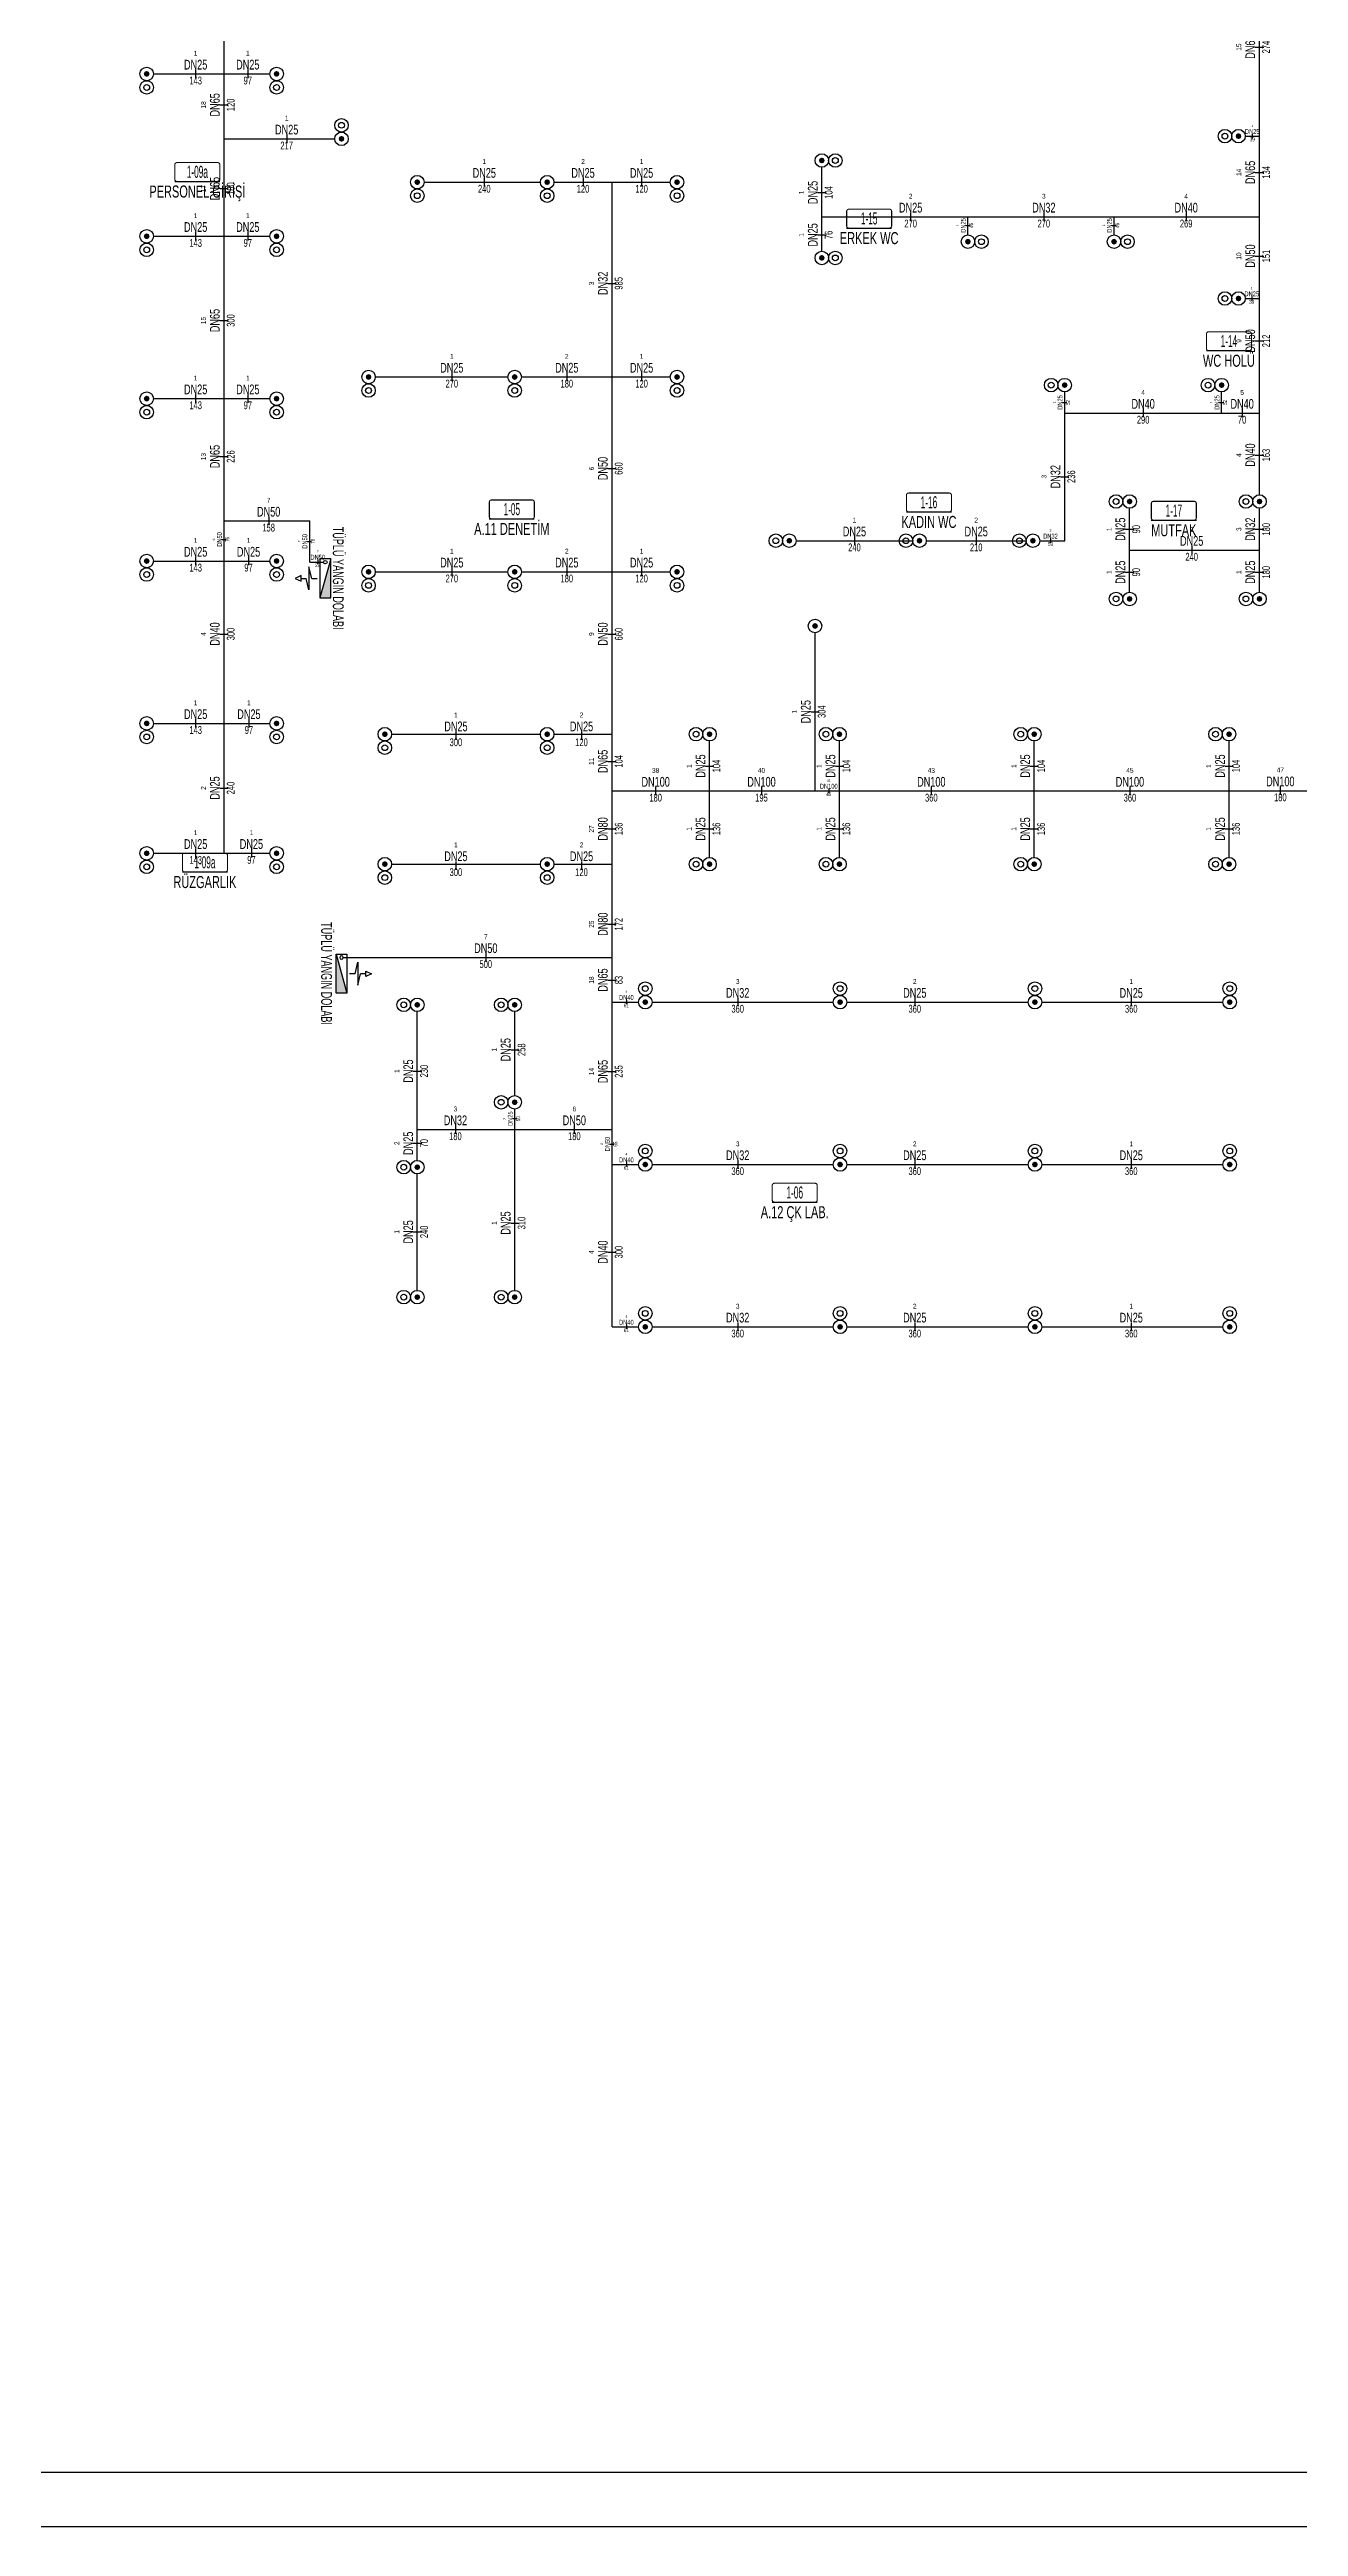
# Model space of a CAD drawing. Header units: centimetres. Extents: x 394264 to 551709, y 50011 to 59011.
# Drawn here: x 451250 to 453558, y 50011 to 54588 of the extents above; entities that cross this region are included whole.
import ezdxf
from ezdxf.enums import TextEntityAlignment as Align

# ---------------------------------------------------------------- set-up
doc = ezdxf.new("R2010")
doc.units = ezdxf.units.CM
doc.layers.get('0').update_dxf_attribs({"lineweight": 9})
for name, color, linetype in [('-M-MAHAL-DEBILER', 7, 'Continuous'), ('-M-MAHAL-ETIKET-NOT', 7, 'Continuous'), ('-M-MAHAL-ETIKET-NOTM', 7, 'Continuous'), ('-M-MAHAL-ETK-', 7, 'Continuous'), ('-M-MAHAL-HAVA-DEGISIM', 7, 'Continuous'), ('-M-MAHAL-NO', 7, 'Continuous'), ('-M-MAHAL-NOM', 7, 'Continuous'), ('-M-YNGN-BORUID', 7, 'Continuous'), ('-M-YNGN-BORUUZUN', 7, 'Continuous'), ('-M-YNGN-BORUYUK', 7, 'Continuous'), ('-M-YNGN-FHC', 1, 'Continuous'), ('-M-YNGN-SPR-YUK', 7, 'Continuous'), ('-M-YNGN-ZON3-CAP-', 7, 'Continuous'), ('-M-YNGN-ZON3-SPR-', 7, 'Continuous'), ('-M-YNGN-ZON5-CAP-', 7, 'Continuous'), ('-M-YNGN-ZON5-SPR-', 7, 'Continuous')]:
    doc.layers.add(name, color=color, linetype=linetype)
doc.layers.add('-M-YNGN-SPR-CAPCIZGI', color=188, linetype='Continuous', plot=False)
for name, color, linetype, lineweight in [('-M-YNGN-ZON3', 6, 'SP', 30), ('-M-YNGN-ZON5', 1, 'SP', 30), ('0-KRCN-Z-ANTET', 71, 'Continuous', 30), ('0-MEK-YNG-YAZI', 71, 'Continuous', 35)]:
    doc.layers.add(name, color=color, linetype=linetype, lineweight=lineweight)
doc.styles.add('-M-ISSO-TEXT-TTF', font='ARIALN.TTF')
doc.styles.add('-M-MHLETK-NOT', font='romans.shx', dxfattribs={"width": 0.7})
doc.styles.add('-M-MHLETK-TEXT', font='ARIALN.TTF', dxfattribs={"width": 0.7})
doc.styles.add('CIZGI', font='tahoma.ttf', dxfattribs={"width": 0.8, "oblique": 20})
doc.styles.add('HCAD', font='HCAD.SHX', dxfattribs={"width": 0.8, "height": 0.2})
doc.styles.add('PIPESIZE', font='hcad.shx', dxfattribs={"width": 0.8})
doc.styles.add('SPR-NOT', font='romans.shx')
doc.styles.add('YAZI', font='arial.ttf', dxfattribs={"width": 0.6, "height": 40})
doc.linetypes.add('SP', pattern='A,2,-0.1,["SP",CIZGI,S=0.14,R=0.2,X=0,Y=-0.07],-0.255', length=2.355)

# ---------------------------------------------------------------- blocks, each defined once
blk = doc.blocks.new('M-MHLETK-YNG')
at = {"layer": '-M-MAHAL-ETIKET-NOTM', "color": 3, "style": '-M-ISSO-TEXT-TTF', "width": 0.8, "flags": 8}
blk.add_attdef('MAH-ADI2', text='', height=1.11, dxfattribs=at).set_placement((0, -2.55), align=Align.MIDDLE_CENTER)
at = {"layer": '-M-MAHAL-HAVA-DEGISIM', "style": '-M-MHLETK-NOT', "width": 0.5, "flags": 8}
blk.add_attdef('HAVADEG', text='', height=0.6, dxfattribs=at).set_placement((0, 3.61), align=Align.MIDDLE_CENTER)
blk.add_wipeout([(-2.08, 1.74), (2.08, 1.74), (2.08, 0), (-2.08, 0)]).dxf.layer = '-M-MAHAL-ETK-'
at = {"layer": '-M-MAHAL-ETK-', "color": 0}
for p, q in [((-2.08, 0), (2.08, 0)), ((-1.16, 0), (-1.16, 0))]:
    blk.add_line(p, q, dxfattribs=at)
blk.add_lwpolyline([(-1.88, 1.74, 0.1, 0.1, 0), (1.88, 1.74, 0.1, 0.1, -0.414214), (2.08, 1.54, 0.1, 0.1, 0), (2.08, 0.2, 0.1, 0.1, -0.414214), (1.88, 0, 0.1, 0.1, 0), (-1.88, 0, 0.1, 0.1, -0.414214), (-2.08, 0.2, 0.1, 0.1, 0), (-2.08, 1.54, 0.1, 0.1, -0.414214)], format="xyseb", close=True, dxfattribs=at)
at = {"layer": '-M-MAHAL-DEBILER', "color": 4, "style": '-M-MHLETK-NOT', "width": 0.5, "flags": 8}
blk.add_attdef('DEBIS', text='', height=0.4, dxfattribs=at).set_placement((-2.17, 2.15), align=Align.MIDDLE_CENTER)
at = {"layer": '-M-MAHAL-DEBILER', "color": 191, "style": '-M-MHLETK-NOT', "width": 0.5, "flags": 8}
blk.add_attdef('DEBIR', text='', height=0.4, dxfattribs=at).set_placement((-1.61, 2.15), align=Align.MIDDLE_CENTER)
at = {"layer": '-M-MAHAL-DEBILER', "color": 31, "style": '-M-MHLETK-NOT', "width": 0.5, "flags": 8}
blk.add_attdef('DEBIF', text='', height=0.4, dxfattribs=at).set_placement((1.59, 2.15), align=Align.MIDDLE_CENTER)
at = {"layer": '-M-MAHAL-DEBILER', "color": 1, "style": '-M-MHLETK-NOT', "width": 0.5, "flags": 8}
blk.add_attdef('DEBIE', text='', height=0.4, dxfattribs=at).set_placement((2.32, 2.15), align=Align.MIDDLE_CENTER)
at = {"layer": '-M-MAHAL-ETIKET-NOT', "color": 3}
for tag, height, style, width, flags, p in [('KIS', 0.04, '-M-MHLETK-NOT', 0.5, 9, (-2.59, 1.62)), ('ALAN', 0.04, '-M-MHLETK-NOT', 0.5, 9, (-2.58, 1.56)), ('RH', 0.04, '-M-MHLETK-NOT', 0.5, 9, (-2.39, 1.62)), ('YUKSEKLIK', 0.04, '-M-MHLETK-NOT', 0.5, 9, (-2.32, 1.56)), ('YAZ', 0.04, '-M-MHLETK-NOT', 0.5, 9, (-2.18, 1.62)), ('MAH-ADI', 1.11, '-M-ISSO-TEXT-TTF', 0.8, 8, (0, -0.93))]:
    blk.add_attdef(tag, text='', height=height, dxfattribs=dict(at, style=style, width=width, flags=flags)).set_placement(p, align=Align.MIDDLE_CENTER)
at = {"layer": '-M-MAHAL-ETIKET-NOT', "color": 3, "style": '-M-MHLETK-NOT', "width": 0.5, "flags": 9}
for tag, p, height in [('HL', (-2.62, 1.49), 0.0286), ('KLKTR', (-2.62, 1.42), 0.04), ('RDY-BOY1', (-2.61, 1.37), 0.0286), ('RDY-BOY2', (-2.61, 1.32), 0.0286), ('RDY-BOY3', (-2.61, 1.27), 0.0286), ('RDY-BOY4', (-2.61, 1.22), 0.0286), ('KON-BOY1', (-2.61, 1.14), 0.0286), ('KON-BOY2', (-2.61, 1.09), 0.0286), ('KON-BOY3', (-2.61, 1.04), 0.0286), ('FCU-TIP1', (-2.61, 0.96), 0.0286), ('FCU-TIP2', (-2.61, 0.91), 0.0286), ('FCU-TIP3', (-2.61, 0.86), 0.0286), ('VRV-TIP1', (-2.61, 0.76), 0.0286), ('VRV-TIP2', (-2.61, 0.71), 0.0286), ('HLA', (-2.52, 1.49), 0.0286), ('FCU-ADET1', (-2.52, 0.96), 0.0286), ('FCU-ADET2', (-2.52, 0.91), 0.0286), ('FCU-ADET3', (-2.52, 0.86), 0.0286), ('VRV-ADET1', (-2.52, 0.76), 0.0286), ('VRV-ADET2', (-2.52, 0.71), 0.0286), ('RDY-TIP1', (-2.5, 1.37), 0.0286), ('RDY-TIP2', (-2.5, 1.32), 0.0286), ('RDY-TIP3', (-2.5, 1.27), 0.0286), ('RDY-TIP4', (-2.5, 1.22), 0.0286), ('KON-TIP1', (-2.5, 1.14), 0.0286), ('KON-TIP2', (-2.5, 1.09), 0.0286), ('KON-TIP3', (-2.5, 1.04), 0.0286), ('FCU-KAP1', (-2.4, 0.96), 0.0286), ('FCU-KAP2', (-2.4, 0.91), 0.0286), ('FCU-KAP3', (-2.4, 0.86), 0.0286), ('VRV-KAP1', (-2.4, 0.76), 0.0286), ('VRV-KAP2', (-2.4, 0.71), 0.0286), ('RDY-ADET1', (-2.39, 1.37), 0.0286), ('RDY-ADET2', (-2.39, 1.32), 0.0286), ('RDY-ADET3', (-2.39, 1.27), 0.0286), ('RDY-ADET4', (-2.39, 1.22), 0.0286), ('KON-ADET1', (-2.39, 1.14), 0.0286), ('KON-ADET2', (-2.39, 1.09), 0.0286), ('KON-ADET3', (-2.39, 1.04), 0.0286), ('FCU-DUY1', (-2.27, 0.96), 0.0286), ('FCU-DUY2', (-2.27, 0.91), 0.0286), ('FCU-DUY3', (-2.27, 0.86), 0.0286), ('VRV-DUY1', (-2.27, 0.76), 0.0286), ('VRV-DUY2', (-2.27, 0.71), 0.0286), ('RDY-ISI1', (-2.27, 1.37), 0.0286), ('RDY-ISI2', (-2.27, 1.32), 0.0286), ('RDY-ISI3', (-2.27, 1.27), 0.0286), ('RDY-ISI4', (-2.27, 1.22), 0.0286), ('KON-ISI1', (-2.27, 1.14), 0.0286), ('KON-ISI2', (-2.27, 1.09), 0.0286), ('KON-ISI3', (-2.27, 1.04), 0.0286), ('SHG', (-2.23, 1.49), 0.0286), ('AHU', (-2.23, 1.44), 0.0286), ('FCU-SOG1', (-2.15, 0.96), 0.0286), ('FCU-SOG2', (-2.15, 0.91), 0.0286), ('FCU-SOG3', (-2.15, 0.86), 0.0286), ('VRV-SOG1', (-2.15, 0.76), 0.0286), ('VRV-SOG2', (-2.15, 0.71), 0.0286), ('LHG', (-2.13, 1.49), 0.0286), ('RDY-BNP1', (-2.1, 1.37), 0.0286), ('RDY-BNP2', (-2.1, 1.32), 0.0286), ('RDY-BNP3', (-2.1, 1.27), 0.0286), ('RDY-BNP4', (-2.1, 1.22), 0.0286), ('KON-BNP1', (-2.1, 1.14), 0.0286), ('KON-BNP2', (-2.1, 1.09), 0.0286), ('KON-BNP3', (-2.1, 1.04), 0.0286), ('HG', (-2.04, 1.49), 0.0286), ('FCU-ISI1', (-2.04, 0.96), 0.0286), ('FCU-ISI2', (-2.04, 0.91), 0.0286), ('FCU-ISI3', (-2.04, 0.86), 0.0286), ('VRV-ISI1', (-2.04, 0.76), 0.0286), ('VRV-ISI2', (-2.04, 0.71), 0.0286), ('HGA', (-1.96, 1.49), 0.0286), ('EF', (-1.96, 1.44), 0.0286), ('RDY-BNK1', (-1.96, 1.37), 0.0286), ('RDY-BNK2', (-1.96, 1.32), 0.0286), ('RDY-BNK3', (-1.96, 1.27), 0.0286), ('RDY-BNK4', (-1.96, 1.22), 0.0286), ('KON-BNK1', (-1.96, 1.14), 0.0286), ('KON-BNK2', (-1.96, 1.09), 0.0286), ('KON-BNK3', (-1.96, 1.04), 0.0286), ('FCU-DEBI1', (-1.95, 0.96), 0.0286), ('FCU-DEBI2', (-1.95, 0.91), 0.0286), ('FCU-DEBI3', (-1.95, 0.86), 0.0286), ('VRV-DEBI1', (-1.95, 0.76), 0.0286), ('VRV-DEBI2', (-1.95, 0.71), 0.0286), ('FCU-BNP1', (-1.83, 0.96), 0.0286), ('FCU-BNP2', (-1.83, 0.91), 0.0286), ('FCU-BNP3', (-1.83, 0.86), 0.0286), ('VRV-BNP1', (-1.83, 0.76), 0.0286), ('VRV-BNP2', (-1.83, 0.71), 0.0286), ('FCU-BNK1', (-1.61, 0.96), 0.0286), ('FCU-BNK2', (-1.61, 0.91), 0.0286), ('FCU-BNK3', (-1.61, 0.86), 0.0286), ('VRV-BNK1', (-1.61, 0.76), 0.0286), ('VRV-BNK2', (-1.61, 0.71), 0.0286)]:
    blk.add_attdef(tag, p, '', height=height, dxfattribs=at)
at = {"layer": '-M-MAHAL-HAVA-DEGISIM', "style": '-M-MHLETK-NOT', "width": 0.5, "flags": 8}
blk.add_attdef('HAVA', text='', height=0.6, dxfattribs=at).set_placement((0, 2.4), align=Align.MIDDLE_CENTER)
at = {"layer": '-M-MAHAL-NO', "color": 7, "style": '-M-MHLETK-TEXT', "width": 0.6, "flags": 8}
blk.add_attdef('MAH-NO', text='', height=1.11, dxfattribs=at).set_placement((0, 0.89), align=Align.MIDDLE_CENTER)
at = {"layer": '-M-MAHAL-NOM', "color": 7, "style": '-M-MHLETK-TEXT', "width": 0.6, "flags": 8}
blk.add_attdef('MAH-NOM', text='', height=1.11, dxfattribs=at).set_placement((0, 0.89), align=Align.MIDDLE_CENTER)
blk = doc.blocks.new('SPRYD01')
at = {"layer": '-M-YNGN-FHC', "linetype": 'Continuous'}
blk.add_line((0, 0), (0, 0), dxfattribs=at)
at = {"color": 0, "linetype": 'ByBlock'}
for p, q in [((10, 6), (-10, -66)), ((-44.8, -25), (-55.5, -30)), ((-55.5, -30), (-44.8, -35)), ((-44.8, -35), (-44.8, -25)), ((-44.8, -30), (-35.1, -30)), ((-30.1, -51.2), (-35.1, -30)), ((-30.1, -8.8), (-30.1, -51.2)), ((-25.1, -30), (-30.1, -8.8)), ((-25.1, -30), (-15, -30))]:
    blk.add_line(p, q, dxfattribs=at)
blk.add_lwpolyline([(-10, -66), (10, -66), (10, 6), (-10, 6)], close=True, dxfattribs=at)
at = {"color": 1, "linetype": 'ByBlock'}
blk.add_lwpolyline([(10, 6), (-10, -66), (10, -66)], close=True, dxfattribs=at)
at = {"color": 0, "linetype": 'ByBlock'}
blk.add_circle((0, 0), 3.25, dxfattribs=at)
at = {"color": 1, "linetype": 'ByBlock'}
blk.add_solid([(10, 6), (-10, -66), (10, -66)], dxfattribs=at)
at = {"layer": '-M-YNGN-SPR-YUK', "style": 'SPR-NOT', "width": 0.5, "flags": 9}
for tag, p in [('YUK', (0, 17.8)), ('CAP', (0, 14.4)), ('TIP', (0.2, 10.8))]:
    blk.add_attdef(tag, text='', height=2.5, dxfattribs=at).set_placement(p, align=Align.MIDDLE_CENTER)
blk = doc.blocks.new('SP-C-PU-12')
at = {"ltscale": 10}
blk.add_line((0, 0), (0, 0), dxfattribs=at)
at = {"color": 1, "linetype": 'Continuous'}
for centre in [(0, 0), (25, 0)]:
    blk.add_circle(centre, 12.5, dxfattribs=at)
at = {"ltscale": 10}
blk.add_circle((25, 0), 5.37, dxfattribs=at)
for points in [[(-5.4, 0), (-3.8, 3.8), (-3.8, -3.8), (0, 5.4)], [(-3.8, -3.8), (0, 5.4), (0, -5.4), (3.8, 3.8)], [(0, -5.4), (3.8, 3.8), (3.8, -3.8), (5.4, 0)]]:
    blk.add_solid(points, dxfattribs=at)
at = {"layer": '-M-YNGN-SPR-YUK', "style": 'SPR-NOT', "width": 0.5, "flags": 9}
for tag, p in [('YUK', (0, 17.8)), ('CAP', (0, 14.4)), ('TIP', (0.2, 10.8))]:
    blk.add_attdef(tag, text='', height=2.5, dxfattribs=at).set_placement(p, align=Align.MIDDLE_CENTER)
blk = doc.blocks.new('SPRKL100')
at = {"layer": '-M-YNGN-SPR-CAPCIZGI'}
blk.add_line((0, 0.43), (0, -0.43), dxfattribs=at)
at = {"layer": '-M-YNGN-BORUID', "color": 0, "style": 'HCAD', "width": 0.8, "flags": 1}
blk.add_attdef('DIC', text='', height=0.4, dxfattribs=at).set_placement((0, -1.69), align=Align.CENTER)
at = {"layer": '-M-YNGN-BORUUZUN', "color": 0, "style": 'HCAD', "width": 0.7}
blk.add_attdef('BOY', text='', height=0.8, dxfattribs=at).set_placement((0, -1.08), align=Align.CENTER)
at = {"layer": '-M-YNGN-BORUYUK', "color": 6, "style": 'PIPESIZE', "width": 0.8}
blk.add_attdef('YUK', text='', height=0.5, dxfattribs=at).set_placement((0, 1.87), align=Align.CENTER)
at = {"color": 0, "style": 'PIPESIZE', "width": 0.7}
blk.add_attdef('CAP', text='', height=1, dxfattribs=at).set_placement((0, 0.45), align=Align.CENTER)
blk = doc.blocks.new('A$C69E72E1E')
at = {"layer": '-M-YNGN-ZON3', "ltscale": 50}
for p, q in [((451572.7, 54542.6), (451572.7, 54701.7)), ((453486, 54427.6), (453486, 54701.7)), ((451442.2, 54542.6), (451572.7, 54542.6)), ((451572.7, 54422.6), (451572.7, 54542.6)), ((451572.7, 54542.6), (451657.2, 54542.6)), ((451572.7, 54422.6), (451777.2, 54422.6)), ((451572.7, 54242.6), (451572.7, 54422.6)), ((453459.7, 54427.6), (453486, 54427.6)), ((453486, 54278.4), (453486, 54427.6)), ((452677.2, 54278.4), (452677.2, 54370.1)), ((452677.2, 54215.1), (452677.2, 54278.4)), ((452677.2, 54278.4), (452947.2, 54278.4)), ((452947.2, 54245.1), (452947.2, 54278.4)), ((452947.2, 54278.4), (453217.2, 54278.4)), ((453217.2, 54278.4), (453486, 54278.4)), ((453217.2, 54245.1), (453217.2, 54278.4)), ((453486, 54127.6), (453486, 54278.4)), ((451442.2, 54242.6), (451572.7, 54242.6)), ((451572.7, 53942.6), (451572.7, 54242.6)), ((451572.7, 54242.6), (451657.2, 54242.6)), ((453459.7, 54127.6), (453486, 54127.6)), ((453486, 53915.9), (453486, 54127.6)), ((451442.2, 53942.6), (451572.7, 53942.6)), ((451572.7, 53716.6), (451572.7, 53942.6)), ((451572.7, 53942.6), (451657.2, 53942.6)), ((453126, 53915.9), (453126, 53955.1)), ((453126, 53915.9), (453416, 53915.9)), ((453126, 53680.1), (453126, 53915.9)), ((453416, 53915.9), (453416, 53955.1)), ((453416, 53915.9), (453486, 53915.9)), ((453486, 53765.1), (453486, 53915.9)), ((453246, 53662.6), (453246, 53740.1)), ((453486, 53585.1), (453486, 53740.1)), ((451572.7, 53716.6), (451731.1, 53716.6)), ((451572.7, 53640.6), (451572.7, 53716.6)), ((451731.1, 53640.6), (451731.1, 53716.6)), ((451442.2, 53642.6), (451572.7, 53642.6)), ((451572.7, 53342.6), (451572.7, 53642.6)), ((451572.7, 53642.6), (451657.2, 53642.6)), ((451731.1, 53640.6), (451756.5, 53640.6)), ((452629.7, 53680.1), (452845.2, 53680.1)), ((452870.2, 53680.1), (453054.8, 53680.1)), ((453079.8, 53680.1), (453126, 53680.1)), ((453246, 53585.1), (453246, 53662.6)), ((453246, 53662.6), (453486, 53662.6)), ((451442.2, 53342.6), (451572.7, 53342.6)), ((451572.7, 53102.6), (451572.7, 53342.6)), ((451572.7, 53342.6), (451657.2, 53342.6)), ((451442.2, 53102.6), (451572.7, 53102.6)), ((451572.7, 53102.6), (451657.2, 53102.6))]:
    blk.add_line(p, q, dxfattribs=at)
at = {"layer": '-M-YNGN-ZON3-CAP-'}
for p, xscale, yscale, zscale, rotation, values in [((453486, 54592.1), 18, 18, 18, 90, {'YUK': '15', 'CAP': 'DN65', 'BOY': '274'}), ((451572.7, 54485.4), 18, 18, 18, 90, {'YUK': '18', 'CAP': 'DN65', 'BOY': '120'}), ((453486, 54360.6), 18, 18, 18, 90, {'YUK': '14', 'CAP': 'DN65', 'BOY': '134'}), ((451572.7, 54330.7), 18, 18, 18, 90, {'YUK': '17', 'CAP': 'DN65', 'BOY': '180'}), ((452677.6, 54323.5), 18, 18, 18, 89.99999999999999, {'YUK': '1', 'CAP': 'DN25', 'BOY': '104'}), ((452677.6, 54245.1), 18, 18, 18, 89.99999999999999, {'YUK': '1', 'CAP': 'DN25', 'BOY': '76'}), ((452947.2, 54262.6), 9, 9, 9, 89.99999999999993, {'YUK': '1', 'CAP': 'DN25', 'BOY': '46'}), ((453217.2, 54262.6), 9, 9, 9, 89.99999999999993, {'YUK': '1', 'CAP': 'DN25', 'BOY': '46'}), ((453486, 54206), 18, 18, 18, 90, {'YUK': '10', 'CAP': 'DN50', 'BOY': '151'}), ((451572.7, 54086.9), 18, 18, 18, 90, {'YUK': '15', 'CAP': 'DN65', 'BOY': '300'}), ((453486, 54049.2), 18, 18, 18, 90, {'YUK': '9', 'CAP': 'DN50', 'BOY': '212'}), ((453126, 53935.5), 9, 9, 9, 90, {'YUK': '1', 'CAP': 'DN25', 'BOY': '52'}), ((453416, 53935.5), 9, 9, 9, 90, {'YUK': '1', 'CAP': 'DN25', 'BOY': '52'}), ((451572.7, 53835.6), 18, 18, 18, 90, {'YUK': '13', 'CAP': 'DN65', 'BOY': '226'}), ((453126, 53798.4), 18, 18, 18, 90, {'YUK': '3', 'CAP': 'DN32', 'BOY': '236'}), ((453486, 53838.3), 18, 18, 18, 90, {'YUK': '4', 'CAP': 'DN40', 'BOY': '163'}), ((451572.7, 53682.4), 9, 9, 9, 90, {'YUK': '6', 'CAP': 'DN50', 'BOY': '76'}), ((451730.5, 53678.9), 9, 9, 9, 90, {'YUK': '7', 'CAP': 'DN50', 'BOY': '76'}), ((453246, 53701.3), 18, 18, 18, 90, {'YUK': '1', 'CAP': 'DN25', 'BOY': '90'}), ((453486, 53701.3), 18, 18, 18, 90, {'YUK': '3', 'CAP': 'DN32', 'BOY': '180'}), ((453246, 53621.9), 18, 18, 18, 90, {'YUK': '1', 'CAP': 'DN25', 'BOY': '90'}), ((453486, 53621.9), 18, 18, 18, 90, {'YUK': '1', 'CAP': 'DN25', 'BOY': '180'}), ((451572.7, 53507.7), 18, 18, 18, 90, {'YUK': '4', 'CAP': 'DN40', 'BOY': '300'}), ((451572.7, 53223.2), 18, 18, 18, 90, {'YUK': '2', 'CAP': 'DN25', 'BOY': '240'})]:
    blk.add_blockref('SPRKL100', p, dxfattribs=dict(at, xscale=xscale, yscale=yscale, zscale=zscale, rotation=rotation)).add_auto_attribs(values)
for p, xscale, yscale, zscale, values in [((451520.2, 54542.6), 18, 18, 18, {'YUK': '1', 'CAP': 'DN25', 'BOY': '143'}), ((451616.5, 54542.6), 18, 18, 18, {'YUK': '1', 'CAP': 'DN25', 'BOY': '97'}), ((451688.4, 54422.6), 18, 18, 18, {'YUK': '1', 'CAP': 'DN25', 'BOY': '217'}), ((453472.6, 54427.6), 9, 9, 9, {'YUK': '1', 'CAP': 'DN25', 'BOY': '39'}), ((451520.2, 54242.6), 18, 18, 18, {'YUK': '1', 'CAP': 'DN25', 'BOY': '143'}), ((451616.5, 54242.6), 18, 18, 18, {'YUK': '1', 'CAP': 'DN25', 'BOY': '97'}), ((452841.4, 54278.4), 18, 18, 18, {'YUK': '2', 'CAP': 'DN25', 'BOY': '270'}), ((453087.5, 54278.4), 18, 18, 18, {'YUK': '3', 'CAP': 'DN32', 'BOY': '270'}), ((453350.5, 54278.4), 18, 18, 18, {'YUK': '4', 'CAP': 'DN40', 'BOY': '269'}), ((453471.7, 54127.6), 9, 9, 9, {'YUK': '1', 'CAP': 'DN25', 'BOY': '39'}), ((451520.2, 53942.6), 18, 18, 18, {'YUK': '1', 'CAP': 'DN25', 'BOY': '143'}), ((451616.6, 53942.6), 18, 18, 18, {'YUK': '1', 'CAP': 'DN25', 'BOY': '97'}), ((453271, 53915.9), 18, 18, 18, {'YUK': '4', 'CAP': 'DN40', 'BOY': '290'}), ((453453.9, 53915.9), 18, 18, 18, {'YUK': '5', 'CAP': 'DN40', 'BOY': '70'}), ((451655.1, 53716.6), 18, 18, 18, {'YUK': '7', 'CAP': 'DN50', 'BOY': '158'}), ((451520.2, 53642.6), 18, 18, 18, {'YUK': '1', 'CAP': 'DN25', 'BOY': '143'}), ((451617.9, 53642.6), 18, 18, 18, {'YUK': '1', 'CAP': 'DN25', 'BOY': '97'}), ((452737.5, 53680.1), 18, 18, 18, {'YUK': '1', 'CAP': 'DN25', 'BOY': '240'}), ((452962.5, 53680.1), 18, 18, 18, {'YUK': '2', 'CAP': 'DN25', 'BOY': '210'}), ((453099.8, 53680.1), 9, 9, 9, {'YUK': '3', 'CAP': 'DN32', 'BOY': '59'}), ((453360.7, 53662.7), 18, 18, 18, {'YUK': '2', 'CAP': 'DN25', 'BOY': '240'}), ((451745.8, 53641), 9, 9, 9, {'YUK': '7', 'CAP': 'DN50', 'BOY': '29'}), ((451520.2, 53342.6), 18, 18, 18, {'YUK': '1', 'CAP': 'DN25', 'BOY': '143'}), ((451618.6, 53342.6), 18, 18, 18, {'YUK': '1', 'CAP': 'DN25', 'BOY': '97'}), ((451520.2, 53102.6), 18, 18, 18, {'YUK': '1', 'CAP': 'DN25', 'BOY': '143'}), ((451623.2, 53102.6), 18, 18, 18, {'YUK': '1', 'CAP': 'DN25', 'BOY': '97'})]:
    blk.add_blockref('SPRKL100', p, dxfattribs=dict(at, xscale=xscale, yscale=yscale, zscale=zscale)).add_auto_attribs(values)
at = {"layer": '-M-YNGN-ZON3-SPR-', "color": 3}
for p, rotation in [((451429.7, 54542.6), 270), ((451669.7, 54542.6), 270), ((451789.7, 54422.6), 90), ((453447.2, 54427.6), 180), ((451429.7, 54242.6), 270), ((451669.7, 54242.6), 270), ((453447.2, 54127.6), 180), ((453126, 53967.6), 180), ((453416, 53967.6), 180), ((451429.7, 53942.6), 270), ((451669.7, 53942.6), 270), ((453246, 53752.6), 180), ((453486, 53752.6), 180), ((452617.2, 53680.1), 180), ((452857.7, 53680.1), 180), ((453067.3, 53680.1), 180), ((451429.7, 53642.6), 270), ((451669.7, 53642.6), 270), ((453246, 53572.6), 180), ((453486, 53572.6), 180), ((451429.7, 53342.6), 270), ((451669.7, 53342.6), 270), ((451429.7, 53102.6), 270), ((451669.7, 53102.6), 270)]:
    blk.add_blockref('SP-C-PU-12', p, dxfattribs=dict(at, rotation=rotation))
for p in [(452677.2, 54382.6), (452947.2, 54232.6), (453217.2, 54232.6), (452677.2, 54202.6)]:
    blk.add_blockref('SP-C-PU-12', p, dxfattribs=at)
blk = doc.blocks.new('SP-C-UP-12')
at = {"ltscale": 10}
blk.add_line((0, 0), (0, 0), dxfattribs=at)
at = {"color": 1, "linetype": 'Continuous'}
blk.add_circle((0, 0), 12.5, dxfattribs=at)
at = {"ltscale": 10}
for points in [[(-5.4, 0), (-3.8, 3.8), (-3.8, -3.8), (0, 5.4)], [(-3.8, -3.8), (0, 5.4), (0, -5.4), (3.8, 3.8)], [(0, -5.4), (3.8, 3.8), (3.8, -3.8), (5.4, 0)]]:
    blk.add_solid(points, dxfattribs=at)
at = {"layer": '-M-YNGN-SPR-YUK', "style": 'SPR-NOT', "width": 0.5, "flags": 9}
for tag, p in [('YUK', (0, 17.8)), ('CAP', (0, 14.4)), ('TIP', (0.2, 10.8))]:
    blk.add_attdef(tag, text='', height=2.5, dxfattribs=at).set_placement(p, align=Align.MIDDLE_CENTER)
blk = doc.blocks.new('A$C69E72E75')
at = {"layer": '-M-YNGN-ZON5', "ltscale": 50}
for p, q in [((451942.2, 54342.6), (452157.2, 54342.6)), ((452182.2, 54342.6), (452289.7, 54342.6)), ((452289.7, 54342.6), (452397.2, 54342.6)), ((452289.7, 53982.6), (452289.7, 54342.6)), ((451852.2, 53982.6), (452097.2, 53982.6)), ((452122.2, 53982.6), (452289.7, 53982.6)), ((452289.7, 53322.6), (452289.7, 53982.6)), ((452289.7, 53982.6), (452397.2, 53982.6)), ((451852.2, 53622.6), (452097.2, 53622.6)), ((452122.2, 53622.6), (452289.7, 53622.6)), ((452289.7, 53622.6), (452397.2, 53622.6)), ((452664.7, 53218.3), (452664.7, 53510.1)), ((451882.3, 53322.6), (452157.3, 53322.6)), ((452182.3, 53322.6), (452289.7, 53322.6)), ((452289.7, 53218.3), (452289.7, 53322.6)), ((452469.8, 53218.3), (452469.8, 53310.1)), ((452709.8, 53218.3), (452709.8, 53310.1)), ((453069.8, 53218.3), (453069.8, 53310.1)), ((453429.8, 53218.3), (453429.8, 53310.1)), ((452289.7, 53082.6), (452289.7, 53218.3)), ((452289.7, 53218.3), (452469.8, 53218.3)), ((452469.8, 53095.1), (452469.8, 53218.3)), ((452469.8, 53218.3), (452664.7, 53218.3)), ((452664.7, 53218.3), (452709.8, 53218.3)), ((452709.8, 53095.1), (452709.8, 53218.3)), ((452709.8, 53218.3), (453069.8, 53218.3)), ((453069.8, 53095.1), (453069.8, 53218.3)), ((453069.8, 53218.3), (453429.8, 53218.3)), ((453429.8, 53095.1), (453429.8, 53218.3)), ((453429.8, 53218.3), (453609.9, 53218.3)), ((451882.3, 53082.6), (452157.3, 53082.6)), ((452182.3, 53082.6), (452289.7, 53082.6)), ((452289.7, 52910.1), (452289.7, 53082.6)), ((451793, 52910.1), (452289.7, 52910.1)), ((452289.7, 52827.6), (452289.7, 52910.1)), ((452289.7, 52827.6), (452338.5, 52827.6)), ((452289.7, 52592.1), (452289.7, 52827.6)), ((452363.5, 52827.6), (452698.5, 52827.6)), ((452723.5, 52827.6), (453058.5, 52827.6)), ((453083.5, 52827.6), (453418.5, 52827.6)), ((451929.7, 52592.1), (451929.7, 52810.1)), ((452109.7, 52655.1), (452109.7, 52810.1)), ((452109.7, 52592.1), (452109.7, 52630.1)), ((451929.7, 52592.1), (452109.7, 52592.1)), ((451929.7, 52535.1), (451929.7, 52592.1)), ((452109.7, 52295.1), (452109.7, 52592.1)), ((452109.7, 52592.1), (452289.7, 52592.1)), ((452289.7, 52527.6), (452289.7, 52592.1)), ((451929.7, 52295.1), (451929.7, 52510.1)), ((452289.7, 52527.6), (452338.5, 52527.6)), ((452289.7, 52227.6), (452289.7, 52527.6)), ((452363.5, 52527.6), (452698.5, 52527.6)), ((452723.5, 52527.6), (453058.5, 52527.6)), ((453083.5, 52527.6), (453418.5, 52527.6)), ((452289.7, 52227.6), (452338.5, 52227.6)), ((452363.5, 52227.6), (452698.5, 52227.6)), ((452723.5, 52227.6), (453058.5, 52227.6)), ((453083.5, 52227.6), (453418.5, 52227.6))]:
    blk.add_line(p, q, dxfattribs=at)
at = {"layer": '-M-YNGN-ZON5-CAP-'}
for p, xscale, yscale, zscale, values in [((452053.5, 54342.6), 18, 18, 18, {'YUK': '1', 'CAP': 'DN25', 'BOY': '240'}), ((452236, 54342.6), 18, 18, 18, {'YUK': '2', 'CAP': 'DN25', 'BOY': '120'}), ((452344.2, 54342.6), 18, 18, 18, {'YUK': '1', 'CAP': 'DN25', 'BOY': '120'}), ((451993.5, 53982.6), 18, 18, 18, {'YUK': '1', 'CAP': 'DN25', 'BOY': '270'}), ((452206, 53982.6), 18, 18, 18, {'YUK': '2', 'CAP': 'DN25', 'BOY': '180'}), ((452344.2, 53982.6), 18, 18, 18, {'YUK': '1', 'CAP': 'DN25', 'BOY': '120'}), ((451993.5, 53622.6), 18, 18, 18, {'YUK': '1', 'CAP': 'DN25', 'BOY': '270'}), ((452206, 53622.6), 18, 18, 18, {'YUK': '2', 'CAP': 'DN25', 'BOY': '180'}), ((452344.2, 53622.6), 18, 18, 18, {'YUK': '1', 'CAP': 'DN25', 'BOY': '120'}), ((452001.1, 53320), 18, 18, 18, {'YUK': '1', 'CAP': 'DN25', 'BOY': '300'}), ((452233.2, 53320), 18, 18, 18, {'YUK': '2', 'CAP': 'DN25', 'BOY': '120'}), ((452370.2, 53217.6), 18, 18, 18, {'YUK': '38', 'CAP': 'DN100', 'BOY': '180'}), ((452565.8, 53217.6), 18, 18, 18, {'YUK': '40', 'CAP': 'DN100', 'BOY': '195'}), ((452690.1, 53218), 9, 9, 9, {'YUK': '41', 'CAP': 'DN100', 'BOY': '45'}), ((452879.6, 53217.6), 18, 18, 18, {'YUK': '43', 'CAP': 'DN100', 'BOY': '360'}), ((453246.6, 53217.6), 18, 18, 18, {'YUK': '45', 'CAP': 'DN100', 'BOY': '360'}), ((453524.5, 53218.3), 18, 18, 18, {'YUK': '47', 'CAP': 'DN100', 'BOY': '180'}), ((452001.1, 53080), 18, 18, 18, {'YUK': '1', 'CAP': 'DN25', 'BOY': '300'}), ((452233.2, 53080), 18, 18, 18, {'YUK': '2', 'CAP': 'DN25', 'BOY': '120'})]:
    blk.add_blockref('SPRKL100', p, dxfattribs=dict(at, xscale=xscale, yscale=yscale, zscale=zscale)).add_auto_attribs(values)
for p, xscale, yscale, zscale, rotation, values in [((452289.7, 54155.6), 18, 18, 18, 90, {'YUK': '3', 'CAP': 'DN32', 'BOY': '985'}), ((452289.7, 53813.5), 18, 18, 18, 90, {'YUK': '6', 'CAP': 'DN50', 'BOY': '660'}), ((452289.7, 53507.6), 18, 18, 18, 90, {'YUK': '9', 'CAP': 'DN50', 'BOY': '660'}), ((452664.7, 53364.2), 18, 18, 18, 90, {'YUK': '1', 'CAP': 'DN25', 'BOY': '304'}), ((452289.7, 53272.4), 18, 18, 18, 90, {'YUK': '11', 'CAP': 'DN65', 'BOY': '104'}), ((452470.2, 53263.8), 18, 18, 18, 90, {'YUK': '1', 'CAP': 'DN25', 'BOY': '104'}), ((452710.2, 53263.8), 18, 18, 18, 90, {'YUK': '1', 'CAP': 'DN25', 'BOY': '104'}), ((453070.2, 53263.8), 18, 18, 18, 90, {'YUK': '1', 'CAP': 'DN25', 'BOY': '104'}), ((453430.2, 53263.8), 18, 18, 18, 90, {'YUK': '1', 'CAP': 'DN25', 'BOY': '104'}), ((452289.7, 53147.6), 18, 18, 18, 90, {'YUK': '27', 'CAP': 'DN80', 'BOY': '136'}), ((452470.2, 53147.6), 18, 18, 18, 90, {'YUK': '1', 'CAP': 'DN25', 'BOY': '136'}), ((452710.2, 53147.6), 18, 18, 18, 90, {'YUK': '1', 'CAP': 'DN25', 'BOY': '136'}), ((453070.2, 53147.6), 18, 18, 18, 90, {'YUK': '1', 'CAP': 'DN25', 'BOY': '136'}), ((453430.2, 53147.6), 18, 18, 18, 90, {'YUK': '1', 'CAP': 'DN25', 'BOY': '136'}), ((452056.3, 52910.1), 18, 18, 18, 359.9999998806958, {'YUK': '7', 'CAP': 'DN50', 'BOY': '500'}), ((452289.7, 52971.6), 18, 18, 18, 90, {'YUK': '25', 'CAP': 'DN80', 'BOY': '172'}), ((452289.7, 52868.4), 18, 18, 18, 90, {'YUK': '18', 'CAP': 'DN65', 'BOY': '83'}), ((452521.8, 52827.6), 18, 18, 18, 359.9999999999999, {'YUK': '3', 'CAP': 'DN32', 'BOY': '360'}), ((452849, 52827.6), 18, 18, 18, 359.9999999999999, {'YUK': '2', 'CAP': 'DN25', 'BOY': '360'}), ((453249, 52827.6), 18, 18, 18, 359.9999999999999, {'YUK': '1', 'CAP': 'DN25', 'BOY': '360'}), ((452316.1, 52827.6), 9, 9, 9, 359.9999999999999, {'YUK': '4', 'CAP': 'DN40', 'BOY': '61'}), ((451930.1, 52700.2), 18, 18, 18, 89.99999999999999, {'YUK': '1', 'CAP': 'DN25', 'BOY': '230'}), ((452110.1, 52739.7), 18, 18, 18, 89.99999999999999, {'YUK': '1', 'CAP': 'DN25', 'BOY': '258'}), ((452289.7, 52699.4), 18, 18, 18, 89.99999999999993, {'YUK': '14', 'CAP': 'DN65', 'BOY': '235'}), ((452000.2, 52592.1), 18, 18, 18, 359.9999999999999, {'YUK': '3', 'CAP': 'DN32', 'BOY': '180'}), ((452219.9, 52592.1), 18, 18, 18, 359.9999999999999, {'YUK': '6', 'CAP': 'DN50', 'BOY': '180'}), ((451930.1, 52566.8), 18, 18, 18, 89.99999999999999, {'YUK': '2', 'CAP': 'DN25', 'BOY': '70'}), ((452110.1, 52612.3), 9, 9, 9, 89.99999999999999, {'YUK': '2', 'CAP': 'DN25', 'BOY': '50'}), ((452289.7, 52565.3), 9, 9, 9, 89.99999999999993, {'YUK': '8', 'CAP': 'DN50', 'BOY': '65'}), ((452316.1, 52527.6), 9, 9, 9, 359.9999999999999, {'YUK': '4', 'CAP': 'DN40', 'BOY': '61'}), ((452521.8, 52527.6), 18, 18, 18, 359.9999999999999, {'YUK': '3', 'CAP': 'DN32', 'BOY': '360'}), ((452849, 52527.6), 18, 18, 18, 359.9999999999999, {'YUK': '2', 'CAP': 'DN25', 'BOY': '360'}), ((453249, 52527.6), 18, 18, 18, 359.9999999999999, {'YUK': '1', 'CAP': 'DN25', 'BOY': '360'}), ((451930.1, 52403.1), 18, 18, 18, 89.99999999999999, {'YUK': '1', 'CAP': 'DN25', 'BOY': '240'}), ((452110.1, 52419.5), 18, 18, 18, 89.99999999999999, {'YUK': '1', 'CAP': 'DN25', 'BOY': '310'}), ((452289.7, 52365.7), 18, 18, 18, 89.99999999999993, {'YUK': '4', 'CAP': 'DN40', 'BOY': '300'}), ((452521.8, 52227.6), 18, 18, 18, 359.9999999999999, {'YUK': '3', 'CAP': 'DN32', 'BOY': '360'}), ((452849, 52227.6), 18, 18, 18, 359.9999999999999, {'YUK': '2', 'CAP': 'DN25', 'BOY': '360'}), ((453249, 52227.6), 18, 18, 18, 359.9999999999999, {'YUK': '1', 'CAP': 'DN25', 'BOY': '360'}), ((452316.1, 52227.6), 9, 9, 9, 359.9999999999999, {'YUK': '4', 'CAP': 'DN40', 'BOY': '61'})]:
    blk.add_blockref('SPRKL100', p, dxfattribs=dict(at, xscale=xscale, yscale=yscale, zscale=zscale, rotation=rotation)).add_auto_attribs(values)
at = {"layer": '-M-YNGN-ZON5-SPR-', "color": 3}
for name, p, rotation in [('SP-C-PU-12', (451929.7, 54342.6), 270), ('SP-C-PU-12', (452169.7, 54342.6), 270), ('SP-C-PU-12', (452409.7, 54342.6), 270), ('SP-C-PU-12', (451839.7, 53982.6), 270), ('SP-C-PU-12', (452109.7, 53982.6), 270), ('SP-C-PU-12', (452409.7, 53982.6), 270), ('SP-C-PU-12', (451839.7, 53622.6), 270), ('SP-C-PU-12', (452109.7, 53622.6), 270), ('SP-C-PU-12', (452409.7, 53622.6), 270), ('SP-C-UP-12', (452664.7, 53522.6), 180), ('SP-C-PU-12', (451869.8, 53322.6), 270), ('SP-C-PU-12', (452169.8, 53322.6), 270), ('SP-C-PU-12', (452469.8, 53322.6), 180), ('SP-C-PU-12', (452709.8, 53322.6), 180), ('SP-C-PU-12', (453069.8, 53322.6), 180), ('SP-C-PU-12', (453429.8, 53322.6), 180), ('SP-C-PU-12', (451869.8, 53082.6), 270), ('SP-C-PU-12', (452169.8, 53082.6), 270), ('SP-C-PU-12', (452469.8, 53082.6), 180), ('SP-C-PU-12', (452709.8, 53082.6), 180), ('SP-C-PU-12', (453069.8, 53082.6), 180), ('SP-C-PU-12', (453429.8, 53082.6), 180), ('SP-C-PU-12', (452351, 52827.6), 90), ('SP-C-PU-12', (452711, 52827.6), 90), ('SP-C-PU-12', (453071, 52827.6), 90), ('SP-C-PU-12', (453431, 52827.6), 90), ('SP-C-PU-12', (451929.7, 52822.6), 180), ('SP-C-PU-12', (452109.7, 52822.6), 180), ('SP-C-PU-12', (452109.7, 52642.6), 180), ('SP-C-PU-12', (452351, 52527.6), 90), ('SP-C-PU-12', (452711, 52527.6), 90), ('SP-C-PU-12', (453071, 52527.6), 90), ('SP-C-PU-12', (453431, 52527.6), 90), ('SP-C-PU-12', (451929.7, 52522.6), 180), ('SP-C-PU-12', (451929.7, 52282.6), 180), ('SP-C-PU-12', (452109.7, 52282.6), 180), ('SP-C-PU-12', (452351, 52227.6), 90), ('SP-C-PU-12', (452711, 52227.6), 90), ('SP-C-PU-12', (453071, 52227.6), 90), ('SP-C-PU-12', (453431, 52227.6), 90)]:
    blk.add_blockref(name, p, dxfattribs=dict(at, rotation=rotation))

msp = doc.modelspace()

# ---------------------------------------------------------------- linework, layer by layer
at = {"layer": '0-KRCN-Z-ANTET'}
for points in [[(394264.1, 50011.3), (551709.3, 50011.3), (551709.3, 59011.3), (394264.1, 59011.3)], [(438064.1, 50111.3), (469564.1, 50111.3), (469564.1, 58911.3), (438064.1, 58911.3)]]:
    msp.add_lwpolyline(points, close=True, dxfattribs=at)

# ---------------------------------------------------------------- block references
at = {"layer": '-M-YNGN-FHC', "linetype": 'Continuous'}
msp.add_blockref('SPRYD01', (451759.7, 53640.6), dxfattribs=at)
at = {"layer": '-M-YNGN-FHC', "linetype": 'Continuous', "xscale": -1}
msp.add_blockref('SPRYD01', (451789.7, 52910.1), dxfattribs=at)

# ---------------------------------------------------------------- texts
at = {"layer": '0-MEK-YNG-YAZI', "color": 61, "style": 'YAZI', "width": 0.6}
for p in [(451773.7, 53705.9), (451752.1, 52975.4)]:
    msp.add_text('TÜPLÜ YANGIN DOLABI', height=20, rotation=270, dxfattribs=at).set_placement(p)

# ---------------------------------------------------------------- next in the draw order: block references
at = {"layer": '-M-MAHAL-ETK-', "xscale": 20, "yscale": 20, "zscale": 20}
for p, values in [((451523.3, 54343.9), {'MAH-NO': '1-09a', 'MAH-ADI': 'PERSONEL GİRİŞİ'}), ((452764.7, 54257.8), {'MAH-NO': '1-15', 'MAH-ADI': 'ERKEK WC'}), ((453429.5, 54031.3), {'MAH-NO': '1-14', 'MAH-ADI': 'WC HOLÜ'}), ((452104.4, 53720.6), {'MAH-NO': '1-05', 'MAH-ADI': 'A.11 DENETİM'}), ((452875.2, 53733.4), {'MAH-NO': '1-16', 'MAH-ADI': 'KADIN WC'}), ((453327.7, 53718.1), {'MAH-NO': '1-17', 'MAH-ADI': 'MUTFAK'}), ((451537.3, 53068.1), {'MAH-NO': '1-09a', 'MAH-ADI': 'RÜZGARLIK'}), ((452627.2, 52458.1), {'MAH-NO': '1-06', 'MAH-ADI': 'A.12 ÇK LAB.'})]:
    msp.add_blockref('M-MHLETK-YNG', p, dxfattribs=at).add_auto_attribs(values)

# ---------------------------------------------------------------- next in the draw order: block references
at = {"layer": '-M-YNGN-ZON3', "ltscale": 50}
msp.add_blockref('A$C69E72E1E', (0, 0), dxfattribs=at)
at = {"layer": '-M-YNGN-ZON5', "ltscale": 50}
msp.add_blockref('A$C69E72E75', (0, 0), dxfattribs=at)

doc.saveas('drawing.dxf')
